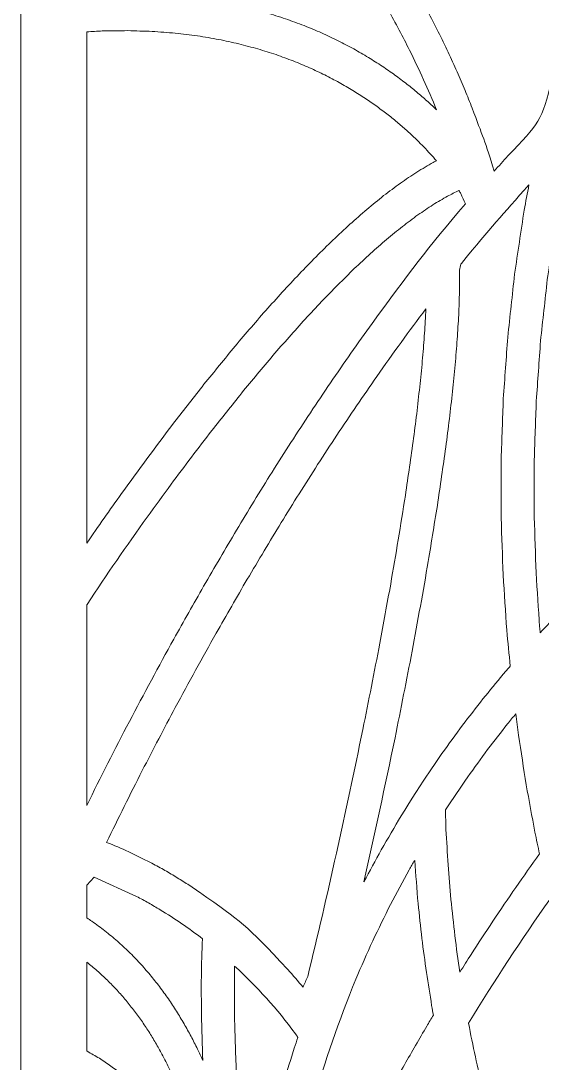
# Model space of a CAD drawing. Header units: centimetres. Extents: x -27.5 to -16.1, y -5.3 to 9.5.
# Drawn here: x -21.562 to -19.859, y 0.676 to 4.079 of the extents above; entities that cross this region are included whole.
import ezdxf

# ---------------------------------------------------------------- set-up
doc = ezdxf.new("R2010")
doc.units = ezdxf.units.CM
doc.header["$MEASUREMENT"] = 0
doc.layers.add('layer 1', color=7, linetype='Continuous')

msp = doc.modelspace()

# ---------------------------------------------------------------- linework, layer by layer
at = {"layer": 'layer 1', "color": 7, "lineweight": 9}
for points, knots in [([(-16.11632, -5.25446), (-17.93148, -5.25446), (-19.74665, -5.25446), (-21.56181, -5.25446), (-21.56181, -5.25446), (-21.56181, -0.3363), (-21.56181, 4.58185), (-21.56181, 9.5), (-21.56181, 9.5), (-19.74665, 9.5), (-17.93148, 9.5), (-16.11632, 9.5), (-16.11632, 9.5), (-16.11632, 4.58185), (-16.11632, -0.3363), (-16.11632, -5.25446)], [0, 0, 0, 0, 0.2, 0.2, 0.2, 0.2, 0.4, 0.4, 0.4, 0.4, 0.6, 0.6, 0.6, 0.6, 1, 1, 1, 1]), ([(-21.34615, 5.21954), (-21.3355, 5.21462), (-21.32485, 5.2097), (-21.3142, 5.20478), (-21.3142, 5.20478), (-21.28077, 5.18717), (-21.24734, 5.16955), (-21.2139, 5.15194), (-21.2139, 5.15194), (-21.18208, 5.13304), (-21.15026, 5.11414), (-21.11843, 5.09525), (-21.11843, 5.09525), (-21.08819, 5.0752), (-21.05795, 5.05515), (-21.02771, 5.0351), (-21.02771, 5.0351), (-20.99901, 5.01402), (-20.97032, 4.99295), (-20.94163, 4.97187), (-20.94163, 4.97187), (-20.91445, 4.9499), (-20.88727, 4.92793), (-20.8601, 4.90596), (-20.8601, 4.90596), (-20.8344, 4.88321), (-20.80871, 4.86047), (-20.78301, 4.83773), (-20.78301, 4.83773), (-20.75877, 4.81434), (-20.73452, 4.79096), (-20.71028, 4.76757), (-20.71028, 4.76757), (-20.68745, 4.74367), (-20.66461, 4.71977), (-20.64178, 4.69587), (-20.64178, 4.69587), (-20.62033, 4.67158), (-20.59888, 4.64729), (-20.57742, 4.623), (-20.57742, 4.623), (-20.55731, 4.59845), (-20.5372, 4.5739), (-20.51709, 4.54935), (-20.51709, 4.54935), (-20.49828, 4.52467), (-20.47948, 4.49998), (-20.46067, 4.4753), (-20.46067, 4.4753), (-20.44314, 4.4506), (-20.4256, 4.4259), (-20.40807, 4.40121), (-20.40807, 4.40121), (-20.34077, 4.29973), (-20.33218, 4.28595), (-20.272, 4.18249), (-20.272, 4.18249), (-20.25917, 4.159), (-20.24635, 4.1355), (-20.23352, 4.11201), (-20.23352, 4.11201), (-20.22178, 4.08912), (-20.21005, 4.06624), (-20.19831, 4.04336), (-20.19831, 4.04336), (-20.18762, 4.02121), (-20.17693, 3.99906), (-20.16624, 3.97691), (-20.16624, 3.97691), (-20.15656, 3.95561), (-20.14688, 3.93432), (-20.1372, 3.91303), (-20.1372, 3.91303), (-20.1285, 3.89271), (-20.1198, 3.87239), (-20.1111, 3.85208), (-20.1111, 3.85208), (-20.10334, 3.83287), (-20.09558, 3.81365), (-20.08782, 3.79444), (-20.08782, 3.79444), (-20.05442, 3.70461), (-20.04486, 3.68385), (-20.01595, 3.58862), (-20.01595, 3.58862), (-20.00093, 3.60522), (-19.98591, 3.62182), (-19.97089, 3.63843), (-19.97089, 3.63843), (-19.87046, 3.74376), (-19.85985, 3.74937), (-19.82686, 3.8905), (-19.82686, 3.8905), (-19.8065, 3.96347), (-19.78615, 4.03645), (-19.76579, 4.10942), (-19.76579, 4.10942), (-19.74171, 4.1832), (-19.71763, 4.25699), (-19.69356, 4.33077), (-19.69356, 4.33077), (-19.66556, 4.40524), (-19.63756, 4.47971), (-19.60956, 4.55417), (-19.60956, 4.55417), (-19.58558, 4.6102), (-19.5616, 4.66622), (-19.53762, 4.72225), (-19.53762, 4.72225), (-19.65127, 4.80311), (-19.7663, 4.88114), (-19.88222, 4.95775), (-19.88222, 4.95775), (-19.95028, 5.00202), (-20.01857, 5.04564), (-20.08723, 5.08872), (-20.08723, 5.08872), (-20.1361, 5.11843), (-20.18497, 5.14813), (-20.23384, 5.17784), (-20.23384, 5.17784), (-20.28433, 5.20703), (-20.33483, 5.23623), (-20.38533, 5.26543), (-20.38533, 5.26543), (-20.41091, 5.27957), (-20.4365, 5.29371), (-20.46208, 5.30786), (-20.46208, 5.30786), (-20.48774, 5.32156), (-20.5134, 5.33525), (-20.53906, 5.34895), (-20.53906, 5.34895), (-20.56468, 5.3621), (-20.5903, 5.37525), (-20.61592, 5.3884), (-20.61592, 5.3884), (-20.74682, 5.45259), (-20.84741, 5.49803), (-20.98658, 5.54972), (-20.98658, 5.54972), (-21.00955, 5.55735), (-21.03252, 5.56497), (-21.05549, 5.5726), (-21.05549, 5.5726), (-21.07759, 5.57894), (-21.09969, 5.58529), (-21.12179, 5.59163), (-21.12179, 5.59163), (-21.14288, 5.59659), (-21.16398, 5.60156), (-21.18507, 5.60653), (-21.18507, 5.60653), (-21.20013, 5.60916), (-21.21518, 5.6118), (-21.23023, 5.61444), (-21.23023, 5.61444), (-21.23837, 5.61313), (-21.24651, 5.61181), (-21.25465, 5.6105), (-21.25465, 5.6105), (-21.28515, 5.51244), (-21.31565, 5.41438), (-21.34615, 5.31632), (-21.34615, 5.31632), (-21.34615, 5.28406), (-21.34615, 5.2518), (-21.34615, 5.21954)], [0, 0, 0, 0, 0.0232558, 0.0232558, 0.0232558, 0.0232558, 0.0465116, 0.0465116, 0.0465116, 0.0465116, 0.0697674, 0.0697674, 0.0697674, 0.0697674, 0.0930233, 0.0930233, 0.0930233, 0.0930233, 0.1162791, 0.1162791, 0.1162791, 0.1162791, 0.1395349, 0.1395349, 0.1395349, 0.1395349, 0.1627907, 0.1627907, 0.1627907, 0.1627907, 0.1860465, 0.1860465, 0.1860465, 0.1860465, 0.2093023, 0.2093023, 0.2093023, 0.2093023, 0.2325581, 0.2325581, 0.2325581, 0.2325581, 0.255814, 0.255814, 0.255814, 0.255814, 0.2790698, 0.2790698, 0.2790698, 0.2790698, 0.3023256, 0.3023256, 0.3023256, 0.3023256, 0.3255814, 0.3255814, 0.3255814, 0.3255814, 0.3488372, 0.3488372, 0.3488372, 0.3488372, 0.372093, 0.372093, 0.372093, 0.372093, 0.3953488, 0.3953488, 0.3953488, 0.3953488, 0.4186047, 0.4186047, 0.4186047, 0.4186047, 0.4418605, 0.4418605, 0.4418605, 0.4418605, 0.4651163, 0.4651163, 0.4651163, 0.4651163, 0.4883721, 0.4883721, 0.4883721, 0.4883721, 0.5116279, 0.5116279, 0.5116279, 0.5116279, 0.5348837, 0.5348837, 0.5348837, 0.5348837, 0.5581395, 0.5581395, 0.5581395, 0.5581395, 0.5813953, 0.5813953, 0.5813953, 0.5813953, 0.6046512, 0.6046512, 0.6046512, 0.6046512, 0.627907, 0.627907, 0.627907, 0.627907, 0.6511628, 0.6511628, 0.6511628, 0.6511628, 0.6744186, 0.6744186, 0.6744186, 0.6744186, 0.6976744, 0.6976744, 0.6976744, 0.6976744, 0.7209302, 0.7209302, 0.7209302, 0.7209302, 0.744186, 0.744186, 0.744186, 0.744186, 0.7674419, 0.7674419, 0.7674419, 0.7674419, 0.7906977, 0.7906977, 0.7906977, 0.7906977, 0.8139535, 0.8139535, 0.8139535, 0.8139535, 0.8372093, 0.8372093, 0.8372093, 0.8372093, 0.8604651, 0.8604651, 0.8604651, 0.8604651, 0.8837209, 0.8837209, 0.8837209, 0.8837209, 0.9069767, 0.9069767, 0.9069767, 0.9069767, 0.9302326, 0.9302326, 0.9302326, 0.9302326, 0.9534884, 0.9534884, 0.9534884, 0.9534884, 1, 1, 1, 1]), ([(-18.74103, 4.67633), (-18.77357, 4.67761), (-18.80612, 4.67899), (-18.83867, 4.68051), (-18.83867, 4.68051), (-18.98704, 4.68768), (-19.13551, 4.6959), (-19.28346, 4.71066), (-19.28346, 4.71066), (-19.34001, 4.71631), (-19.43505, 4.68245), (-19.45746, 4.62379), (-19.45746, 4.62379), (-19.47401, 4.58047), (-19.49323, 4.54319), (-19.51139, 4.50353), (-19.51139, 4.50353), (-19.5387, 4.43089), (-19.56601, 4.35825), (-19.59333, 4.28561), (-19.59333, 4.28561), (-19.6168, 4.21367), (-19.64028, 4.14173), (-19.66375, 4.06979), (-19.66375, 4.06979), (-19.68359, 3.99867), (-19.70343, 3.92755), (-19.72328, 3.85642), (-19.72328, 3.85642), (-19.73968, 3.78622), (-19.75609, 3.71602), (-19.7725, 3.64582), (-19.7725, 3.64582), (-19.78568, 3.57665), (-19.79886, 3.50749), (-19.81203, 3.43832), (-19.81203, 3.43832), (-19.82218, 3.3703), (-19.83232, 3.30228), (-19.84247, 3.23425), (-19.84247, 3.23425), (-19.84978, 3.16749), (-19.85709, 3.10072), (-19.8644, 3.03396), (-19.8644, 3.03396), (-19.86908, 2.96856), (-19.87376, 2.90317), (-19.87844, 2.83777), (-19.87844, 2.83777), (-19.88068, 2.77385), (-19.88292, 2.70994), (-19.88516, 2.64602), (-19.88516, 2.64602), (-19.88517, 2.5837), (-19.88517, 2.52138), (-19.88517, 2.45907), (-19.88517, 2.45907), (-19.88314, 2.39846), (-19.8811, 2.33785), (-19.87907, 2.27724), (-19.87907, 2.27724), (-19.87519, 2.21846), (-19.87132, 2.15967), (-19.86744, 2.10089), (-19.86744, 2.10089), (-19.8668, 2.09433), (-19.86616, 2.08777), (-19.86553, 2.08121), (-19.86553, 2.08121), (-19.82574, 2.12445), (-19.78373, 2.16525), (-19.7421, 2.20618), (-19.7421, 2.20618), (-19.72428, 2.22289), (-19.70647, 2.2396), (-19.68866, 2.25631), (-19.68866, 2.25631), (-19.67223, 2.27105), (-19.65581, 2.28578), (-19.63938, 2.30052), (-19.63938, 2.30052), (-19.61142, 2.32409), (-19.58346, 2.34765), (-19.55549, 2.37122), (-19.55549, 2.37122), (-19.5273, 2.39356), (-19.4991, 2.41557), (-19.4701, 2.43648), (-19.4701, 2.43648), (-19.47342, 2.45898), (-19.47675, 2.48149), (-19.48007, 2.50399), (-19.48007, 2.50399), (-19.48451, 2.54397), (-19.48896, 2.58394), (-19.4934, 2.62391), (-19.4934, 2.62391), (-19.4966, 2.66541), (-19.49981, 2.70692), (-19.50302, 2.74843), (-19.50302, 2.74843), (-19.50499, 2.79147), (-19.50696, 2.83452), (-19.50893, 2.87756), (-19.50893, 2.87756), (-19.50966, 2.92215), (-19.5104, 2.96674), (-19.51113, 3.01132), (-19.51113, 3.01132), (-19.51063, 3.05745), (-19.51012, 3.10358), (-19.50962, 3.1497), (-19.50962, 3.1497), (-19.50787, 3.19738), (-19.50613, 3.24505), (-19.50438, 3.29272), (-19.50438, 3.29272), (-19.50139, 3.34195), (-19.4984, 3.39117), (-19.49542, 3.44039), (-19.49542, 3.44039), (-19.49118, 3.49116), (-19.48695, 3.54193), (-19.48271, 3.5927), (-19.48271, 3.5927), (-19.47723, 3.64503), (-19.47174, 3.69735), (-19.46626, 3.74968), (-19.46626, 3.74968), (-19.45952, 3.80356), (-19.45278, 3.85743), (-19.44604, 3.91131), (-19.44604, 3.91131), (-19.38889, 4.30751), (-19.43154, 4.29982), (-19.24672, 3.95791), (-19.24672, 3.95791), (-19.09086, 4.1793), (-18.93501, 4.40068), (-18.77915, 4.62205), (-18.77915, 4.62205), (-18.76576, 4.64107), (-18.75311, 4.65909), (-18.74103, 4.67633)], [0, 0, 0, 0, 0.027027, 0.027027, 0.027027, 0.027027, 0.0540541, 0.0540541, 0.0540541, 0.0540541, 0.0810811, 0.0810811, 0.0810811, 0.0810811, 0.1081081, 0.1081081, 0.1081081, 0.1081081, 0.1351351, 0.1351351, 0.1351351, 0.1351351, 0.1621622, 0.1621622, 0.1621622, 0.1621622, 0.1891892, 0.1891892, 0.1891892, 0.1891892, 0.2162162, 0.2162162, 0.2162162, 0.2162162, 0.2432432, 0.2432432, 0.2432432, 0.2432432, 0.2702703, 0.2702703, 0.2702703, 0.2702703, 0.2972973, 0.2972973, 0.2972973, 0.2972973, 0.3243243, 0.3243243, 0.3243243, 0.3243243, 0.3513514, 0.3513514, 0.3513514, 0.3513514, 0.3783784, 0.3783784, 0.3783784, 0.3783784, 0.4054054, 0.4054054, 0.4054054, 0.4054054, 0.4324324, 0.4324324, 0.4324324, 0.4324324, 0.4594595, 0.4594595, 0.4594595, 0.4594595, 0.4864865, 0.4864865, 0.4864865, 0.4864865, 0.5135135, 0.5135135, 0.5135135, 0.5135135, 0.5405405, 0.5405405, 0.5405405, 0.5405405, 0.5675676, 0.5675676, 0.5675676, 0.5675676, 0.5945946, 0.5945946, 0.5945946, 0.5945946, 0.6216216, 0.6216216, 0.6216216, 0.6216216, 0.6486486, 0.6486486, 0.6486486, 0.6486486, 0.6756757, 0.6756757, 0.6756757, 0.6756757, 0.7027027, 0.7027027, 0.7027027, 0.7027027, 0.7297297, 0.7297297, 0.7297297, 0.7297297, 0.7567568, 0.7567568, 0.7567568, 0.7567568, 0.7837838, 0.7837838, 0.7837838, 0.7837838, 0.8108108, 0.8108108, 0.8108108, 0.8108108, 0.8378378, 0.8378378, 0.8378378, 0.8378378, 0.8648649, 0.8648649, 0.8648649, 0.8648649, 0.8918919, 0.8918919, 0.8918919, 0.8918919, 0.9189189, 0.9189189, 0.9189189, 0.9189189, 0.9459459, 0.9459459, 0.9459459, 0.9459459, 1, 1, 1, 1]), ([(-21.34615, 4.16536), (-21.33048, 4.16626), (-21.31481, 4.16717), (-21.29914, 4.16807), (-21.29914, 4.16807), (-21.27006, 4.16847), (-21.24099, 4.16888), (-21.21191, 4.16928), (-21.21191, 4.16928), (-21.18399, 4.16843), (-21.15608, 4.16757), (-21.12817, 4.16672), (-21.12817, 4.16672), (-21.10141, 4.16468), (-21.07466, 4.16265), (-21.0479, 4.16062), (-21.0479, 4.16062), (-21.02228, 4.15749), (-20.99666, 4.15436), (-20.97104, 4.15123), (-20.97104, 4.15123), (-20.94655, 4.14709), (-20.92206, 4.14294), (-20.89757, 4.1388), (-20.89757, 4.1388), (-20.8742, 4.13373), (-20.85082, 4.12865), (-20.82744, 4.12357), (-20.82744, 4.12357), (-20.80516, 4.11765), (-20.78289, 4.11172), (-20.76061, 4.1058), (-20.76061, 4.1058), (-20.73942, 4.0991), (-20.71823, 4.09241), (-20.69705, 4.08572), (-20.69705, 4.08572), (-20.67693, 4.07834), (-20.65682, 4.07097), (-20.6367, 4.06359), (-20.6367, 4.06359), (-20.61765, 4.05562), (-20.59859, 4.04765), (-20.57954, 4.03967), (-20.57954, 4.03967), (-20.56153, 4.03119), (-20.54352, 4.0227), (-20.52551, 4.01422), (-20.52551, 4.01422), (-20.50853, 4.0053), (-20.49156, 3.99639), (-20.47458, 3.98747), (-20.47458, 3.98747), (-20.45862, 3.97821), (-20.44266, 3.96895), (-20.42671, 3.95969), (-20.42671, 3.95969), (-20.41175, 3.95018), (-20.39679, 3.94066), (-20.38184, 3.93114), (-20.38184, 3.93114), (-20.36786, 3.92146), (-20.35389, 3.91177), (-20.33992, 3.90208), (-20.33992, 3.90208), (-20.32692, 3.8923), (-20.31392, 3.88252), (-20.30092, 3.87275), (-20.30092, 3.87275), (-20.28888, 3.86297), (-20.27683, 3.85319), (-20.26479, 3.84341), (-20.26479, 3.84341), (-20.25368, 3.83372), (-20.24257, 3.82402), (-20.23146, 3.81432), (-20.23146, 3.81432), (-20.22234, 3.8058), (-20.21323, 3.79727), (-20.20411, 3.78874), (-20.20411, 3.78874), (-20.23092, 3.85511), (-20.26135, 3.91932), (-20.29224, 3.98333), (-20.29224, 3.98333), (-20.30349, 4.00527), (-20.31475, 4.02721), (-20.32601, 4.04915), (-20.32601, 4.04915), (-20.3383, 4.07167), (-20.35059, 4.09419), (-20.36289, 4.11672), (-20.36289, 4.11672), (-20.37625, 4.13969), (-20.38962, 4.16267), (-20.40298, 4.18565), (-20.40298, 4.18565), (-20.41558, 4.20596), (-20.42819, 4.22627), (-20.44079, 4.24658), (-20.44079, 4.24658), (-20.5013, 4.28721), (-20.56586, 4.32012), (-20.63078, 4.35049), (-20.63078, 4.35049), (-20.65068, 4.35911), (-20.67058, 4.36773), (-20.69048, 4.37635), (-20.69048, 4.37635), (-20.72427, 4.38982), (-20.75806, 4.40239), (-20.79229, 4.41436), (-20.79229, 4.41436), (-20.81747, 4.4222), (-20.84265, 4.43003), (-20.86783, 4.43787), (-20.86783, 4.43787), (-20.89492, 4.44488), (-20.92201, 4.45188), (-20.94911, 4.45889), (-20.94911, 4.45889), (-20.97799, 4.46477), (-21.00688, 4.47064), (-21.03576, 4.47652), (-21.03576, 4.47652), (-21.05084, 4.47895), (-21.06592, 4.48137), (-21.081, 4.4838), (-21.081, 4.4838), (-21.09649, 4.48583), (-21.11197, 4.48786), (-21.12746, 4.4899), (-21.12746, 4.4899), (-21.14334, 4.4915), (-21.15922, 4.49311), (-21.1751, 4.49471), (-21.1751, 4.49471), (-21.19135, 4.49585), (-21.20761, 4.497), (-21.22387, 4.49814), (-21.22387, 4.49814), (-21.24049, 4.49878), (-21.25711, 4.49942), (-21.27373, 4.50005), (-21.27373, 4.50005), (-21.2907, 4.50016), (-21.30768, 4.50026), (-21.32465, 4.50036), (-21.32465, 4.50036), (-21.33182, 4.50017), (-21.33898, 4.49997), (-21.34615, 4.49977), (-21.34615, 4.49977), (-21.34615, 4.3883), (-21.34615, 4.27683), (-21.34615, 4.16536)], [0, 0, 0, 0, 0.025, 0.025, 0.025, 0.025, 0.05, 0.05, 0.05, 0.05, 0.075, 0.075, 0.075, 0.075, 0.1, 0.1, 0.1, 0.1, 0.125, 0.125, 0.125, 0.125, 0.15, 0.15, 0.15, 0.15, 0.175, 0.175, 0.175, 0.175, 0.2, 0.2, 0.2, 0.2, 0.225, 0.225, 0.225, 0.225, 0.25, 0.25, 0.25, 0.25, 0.275, 0.275, 0.275, 0.275, 0.3, 0.3, 0.3, 0.3, 0.325, 0.325, 0.325, 0.325, 0.35, 0.35, 0.35, 0.35, 0.375, 0.375, 0.375, 0.375, 0.4, 0.4, 0.4, 0.4, 0.425, 0.425, 0.425, 0.425, 0.45, 0.45, 0.45, 0.45, 0.475, 0.475, 0.475, 0.475, 0.5, 0.5, 0.5, 0.5, 0.525, 0.525, 0.525, 0.525, 0.55, 0.55, 0.55, 0.55, 0.575, 0.575, 0.575, 0.575, 0.6, 0.6, 0.6, 0.6, 0.625, 0.625, 0.625, 0.625, 0.65, 0.65, 0.65, 0.65, 0.675, 0.675, 0.675, 0.675, 0.7, 0.7, 0.7, 0.7, 0.725, 0.725, 0.725, 0.725, 0.75, 0.75, 0.75, 0.75, 0.775, 0.775, 0.775, 0.775, 0.8, 0.8, 0.8, 0.8, 0.825, 0.825, 0.825, 0.825, 0.85, 0.85, 0.85, 0.85, 0.875, 0.875, 0.875, 0.875, 0.9, 0.9, 0.9, 0.9, 0.925, 0.925, 0.925, 0.925, 0.95, 0.95, 0.95, 0.95, 1, 1, 1, 1]), ([(-21.34615, 2.37434), (-21.30887, 2.42857), (-21.27106, 2.48232), (-21.23294, 2.53584), (-21.23294, 2.53584), (-21.17796, 2.61195), (-21.12228, 2.68717), (-21.06574, 2.7618), (-21.06574, 2.7618), (-21.03382, 2.80273), (-21.00191, 2.84366), (-20.97, 2.8846), (-20.97, 2.8846), (-20.93608, 2.92623), (-20.90217, 2.96786), (-20.86826, 3.00949), (-20.86826, 3.00949), (-20.85071, 3.03021), (-20.83317, 3.05094), (-20.81563, 3.07167), (-20.81563, 3.07167), (-20.79778, 3.09216), (-20.77993, 3.11264), (-20.76208, 3.13313), (-20.76208, 3.13313), (-20.74398, 3.15323), (-20.72589, 3.17334), (-20.7078, 3.19345), (-20.7078, 3.19345), (-20.68952, 3.21303), (-20.67124, 3.23262), (-20.65297, 3.25221), (-20.65297, 3.25221), (-20.63457, 3.27114), (-20.61618, 3.29007), (-20.59778, 3.30901), (-20.59778, 3.30901), (-20.57933, 3.32715), (-20.56087, 3.34529), (-20.54241, 3.36343), (-20.54241, 3.36343), (-20.52395, 3.38064), (-20.50548, 3.39785), (-20.48702, 3.41506), (-20.48702, 3.41506), (-20.46861, 3.4312), (-20.45019, 3.44735), (-20.43178, 3.4635), (-20.43178, 3.4635), (-20.41346, 3.47844), (-20.39514, 3.49338), (-20.37683, 3.50833), (-20.37683, 3.50833), (-20.35865, 3.52193), (-20.34047, 3.53554), (-20.32229, 3.54915), (-20.32229, 3.54915), (-20.30429, 3.56127), (-20.28629, 3.5734), (-20.26829, 3.58552), (-20.26829, 3.58552), (-20.25048, 3.59603), (-20.23268, 3.60653), (-20.21488, 3.61703), (-20.21488, 3.61703), (-20.21134, 3.61878), (-20.2078, 3.62054), (-20.20427, 3.62229), (-20.20427, 3.62229), (-20.21805, 3.63737), (-20.23183, 3.65245), (-20.24562, 3.66753), (-20.24562, 3.66753), (-20.25404, 3.67594), (-20.26246, 3.68435), (-20.27089, 3.69277), (-20.27089, 3.69277), (-20.28016, 3.70144), (-20.28943, 3.71011), (-20.2987, 3.71878), (-20.2987, 3.71878), (-20.30884, 3.72762), (-20.31897, 3.73647), (-20.32911, 3.74532), (-20.32911, 3.74532), (-20.34012, 3.75426), (-20.35114, 3.7632), (-20.36216, 3.77215), (-20.36216, 3.77215), (-20.37407, 3.78111), (-20.38599, 3.79007), (-20.3979, 3.79903), (-20.3979, 3.79903), (-20.41073, 3.80793), (-20.42357, 3.81683), (-20.4364, 3.82573), (-20.4364, 3.82573), (-20.45016, 3.83448), (-20.46393, 3.84324), (-20.47769, 3.852), (-20.47769, 3.852), (-20.49241, 3.86054), (-20.50713, 3.86908), (-20.52184, 3.87761), (-20.52184, 3.87761), (-20.53753, 3.88585), (-20.55322, 3.89409), (-20.5689, 3.90233), (-20.5689, 3.90233), (-20.58558, 3.91019), (-20.60226, 3.91805), (-20.61893, 3.9259), (-20.61893, 3.9259), (-20.63662, 3.9333), (-20.6543, 3.9407), (-20.67199, 3.9481), (-20.67199, 3.9481), (-20.6907, 3.95497), (-20.70942, 3.96183), (-20.72813, 3.96869), (-20.72813, 3.96869), (-20.74789, 3.97493), (-20.76766, 3.98117), (-20.78742, 3.98742), (-20.78742, 3.98742), (-20.80825, 3.99296), (-20.82909, 3.9985), (-20.84992, 4.00404), (-20.84992, 4.00404), (-20.87184, 4.0088), (-20.89377, 4.01356), (-20.91569, 4.01832), (-20.91569, 4.01832), (-20.93872, 4.02222), (-20.96176, 4.02612), (-20.98479, 4.03001), (-20.98479, 4.03001), (-21.00896, 4.03297), (-21.03312, 4.03592), (-21.05729, 4.03887), (-21.05729, 4.03887), (-21.0826, 4.04079), (-21.10792, 4.04271), (-21.13324, 4.04464), (-21.13324, 4.04464), (-21.15972, 4.04545), (-21.18621, 4.04626), (-21.2127, 4.04707), (-21.2127, 4.04707), (-21.24038, 4.04669), (-21.26806, 4.0463), (-21.29575, 4.04592), (-21.29575, 4.04592), (-21.31255, 4.04495), (-21.32935, 4.04398), (-21.34615, 4.04301), (-21.34615, 4.04301), (-21.34615, 3.48679), (-21.34615, 2.93057), (-21.34615, 2.37434)], [0, 0, 0, 0, 0.0243902, 0.0243902, 0.0243902, 0.0243902, 0.0487805, 0.0487805, 0.0487805, 0.0487805, 0.0731707, 0.0731707, 0.0731707, 0.0731707, 0.097561, 0.097561, 0.097561, 0.097561, 0.1219512, 0.1219512, 0.1219512, 0.1219512, 0.1463415, 0.1463415, 0.1463415, 0.1463415, 0.1707317, 0.1707317, 0.1707317, 0.1707317, 0.195122, 0.195122, 0.195122, 0.195122, 0.2195122, 0.2195122, 0.2195122, 0.2195122, 0.2439024, 0.2439024, 0.2439024, 0.2439024, 0.2682927, 0.2682927, 0.2682927, 0.2682927, 0.2926829, 0.2926829, 0.2926829, 0.2926829, 0.3170732, 0.3170732, 0.3170732, 0.3170732, 0.3414634, 0.3414634, 0.3414634, 0.3414634, 0.3658537, 0.3658537, 0.3658537, 0.3658537, 0.3902439, 0.3902439, 0.3902439, 0.3902439, 0.4146341, 0.4146341, 0.4146341, 0.4146341, 0.4390244, 0.4390244, 0.4390244, 0.4390244, 0.4634146, 0.4634146, 0.4634146, 0.4634146, 0.4878049, 0.4878049, 0.4878049, 0.4878049, 0.5121951, 0.5121951, 0.5121951, 0.5121951, 0.5365854, 0.5365854, 0.5365854, 0.5365854, 0.5609756, 0.5609756, 0.5609756, 0.5609756, 0.5853659, 0.5853659, 0.5853659, 0.5853659, 0.6097561, 0.6097561, 0.6097561, 0.6097561, 0.6341463, 0.6341463, 0.6341463, 0.6341463, 0.6585366, 0.6585366, 0.6585366, 0.6585366, 0.6829268, 0.6829268, 0.6829268, 0.6829268, 0.7073171, 0.7073171, 0.7073171, 0.7073171, 0.7317073, 0.7317073, 0.7317073, 0.7317073, 0.7560976, 0.7560976, 0.7560976, 0.7560976, 0.7804878, 0.7804878, 0.7804878, 0.7804878, 0.804878, 0.804878, 0.804878, 0.804878, 0.8292683, 0.8292683, 0.8292683, 0.8292683, 0.8536585, 0.8536585, 0.8536585, 0.8536585, 0.8780488, 0.8780488, 0.8780488, 0.8780488, 0.902439, 0.902439, 0.902439, 0.902439, 0.9268293, 0.9268293, 0.9268293, 0.9268293, 0.9512195, 0.9512195, 0.9512195, 0.9512195, 1, 1, 1, 1]), ([(-20.44114, 1.26792), (-20.42231, 1.30294), (-20.40348, 1.33796), (-20.38465, 1.37297), (-20.38465, 1.37297), (-20.36304, 1.40993), (-20.34142, 1.44688), (-20.31981, 1.48383), (-20.31981, 1.48383), (-20.25286, 1.5897), (-20.26007, 1.57901), (-20.18664, 1.68701), (-20.18664, 1.68701), (-20.16423, 1.7178), (-20.14183, 1.74859), (-20.11943, 1.77938), (-20.11943, 1.77938), (-20.09713, 1.80814), (-20.07483, 1.83689), (-20.05253, 1.86564), (-20.05253, 1.86564), (-20.03052, 1.89237), (-20.00852, 1.91909), (-19.98651, 1.94582), (-19.98651, 1.94582), (-19.97882, 1.95464), (-19.97113, 1.96346), (-19.96344, 1.97229), (-19.96344, 1.97229), (-19.96723, 2.01141), (-19.97103, 2.05053), (-19.97483, 2.08965), (-19.97483, 2.08965), (-19.9788, 2.14989), (-19.98277, 2.21013), (-19.98675, 2.27036), (-19.98675, 2.27036), (-19.98883, 2.33249), (-19.99092, 2.39462), (-19.99301, 2.45675), (-19.99301, 2.45675), (-19.993, 2.52065), (-19.993, 2.58455), (-19.99299, 2.64846), (-19.99299, 2.64846), (-19.99069, 2.71401), (-19.98839, 2.77957), (-19.98609, 2.84513), (-19.98609, 2.84513), (-19.9813, 2.91223), (-19.9765, 2.97933), (-19.9717, 3.04642), (-19.9717, 3.04642), (-19.96419, 3.11494), (-19.95669, 3.18345), (-19.94919, 3.25197), (-19.94919, 3.25197), (-19.93878, 3.32178), (-19.92836, 3.39159), (-19.91795, 3.4614), (-19.91795, 3.4614), (-19.91274, 3.48878), (-19.90752, 3.51616), (-19.9023, 3.54354), (-19.9023, 3.54354), (-19.98905, 3.44711), (-20.02803, 3.40139), (-20.11952, 3.29151), (-20.11952, 3.29151), (-20.12121, 3.28939), (-20.12289, 3.28726), (-20.12457, 3.28514), (-20.12457, 3.28514), (-20.12603, 3.27853), (-20.12749, 3.27192), (-20.12895, 3.26531), (-20.12895, 3.26531), (-20.12894, 3.24484), (-20.12893, 3.22438), (-20.12892, 3.20391), (-20.12892, 3.20391), (-20.1297, 3.17895), (-20.13048, 3.15399), (-20.13126, 3.12902), (-20.13126, 3.12902), (-20.13276, 3.10265), (-20.13426, 3.07627), (-20.13577, 3.04989), (-20.13577, 3.04989), (-20.13794, 3.02223), (-20.14011, 2.99456), (-20.14228, 2.9669), (-20.14228, 2.9669), (-20.14507, 2.93809), (-20.14786, 2.90928), (-20.15065, 2.88047), (-20.15065, 2.88047), (-20.154, 2.85066), (-20.15736, 2.82084), (-20.16071, 2.79103), (-20.16071, 2.79103), (-20.16458, 2.76036), (-20.16844, 2.72969), (-20.17231, 2.69902), (-20.17231, 2.69902), (-20.18138, 2.63571), (-20.19045, 2.5724), (-20.19953, 2.50909), (-20.19953, 2.50909), (-20.21005, 2.44418), (-20.22056, 2.37926), (-20.23108, 2.31435), (-20.23108, 2.31435), (-20.24809, 2.2165), (-20.26571, 2.11888), (-20.28394, 2.0213), (-20.28394, 2.0213), (-20.30211, 1.92686), (-20.32073, 1.83258), (-20.3398, 1.73836), (-20.3398, 1.73836), (-20.37232, 1.58117), (-20.40598, 1.42439), (-20.44114, 1.26792)], [0, 0, 0, 0, 0.03125, 0.03125, 0.03125, 0.03125, 0.0625, 0.0625, 0.0625, 0.0625, 0.09375, 0.09375, 0.09375, 0.09375, 0.125, 0.125, 0.125, 0.125, 0.15625, 0.15625, 0.15625, 0.15625, 0.1875, 0.1875, 0.1875, 0.1875, 0.21875, 0.21875, 0.21875, 0.21875, 0.25, 0.25, 0.25, 0.25, 0.28125, 0.28125, 0.28125, 0.28125, 0.3125, 0.3125, 0.3125, 0.3125, 0.34375, 0.34375, 0.34375, 0.34375, 0.375, 0.375, 0.375, 0.375, 0.40625, 0.40625, 0.40625, 0.40625, 0.4375, 0.4375, 0.4375, 0.4375, 0.46875, 0.46875, 0.46875, 0.46875, 0.5, 0.5, 0.5, 0.5, 0.53125, 0.53125, 0.53125, 0.53125, 0.5625, 0.5625, 0.5625, 0.5625, 0.59375, 0.59375, 0.59375, 0.59375, 0.625, 0.625, 0.625, 0.625, 0.65625, 0.65625, 0.65625, 0.65625, 0.6875, 0.6875, 0.6875, 0.6875, 0.71875, 0.71875, 0.71875, 0.71875, 0.75, 0.75, 0.75, 0.75, 0.78125, 0.78125, 0.78125, 0.78125, 0.8125, 0.8125, 0.8125, 0.8125, 0.84375, 0.84375, 0.84375, 0.84375, 0.875, 0.875, 0.875, 0.875, 0.90625, 0.90625, 0.90625, 0.90625, 0.9375, 0.9375, 0.9375, 0.9375, 1, 1, 1, 1]), ([(-21.34615, 1.51782), (-21.25615, 1.70183), (-21.1605, 1.88215), (-21.06236, 2.06074), (-21.06236, 2.06074), (-21.02982, 2.11835), (-20.99728, 2.17595), (-20.96475, 2.23355), (-20.96475, 2.23355), (-20.92895, 2.29449), (-20.89314, 2.35543), (-20.85734, 2.41637), (-20.85734, 2.41637), (-20.83829, 2.44778), (-20.81924, 2.47918), (-20.80019, 2.51059), (-20.80019, 2.51059), (-20.78042, 2.54245), (-20.76065, 2.5743), (-20.74087, 2.60616), (-20.74087, 2.60616), (-20.72041, 2.63834), (-20.69994, 2.67053), (-20.67948, 2.70271), (-20.67948, 2.70271), (-20.65835, 2.73509), (-20.63722, 2.76748), (-20.61609, 2.79986), (-20.61609, 2.79986), (-20.59433, 2.83232), (-20.57256, 2.86477), (-20.5508, 2.89723), (-20.5508, 2.89723), (-20.52844, 2.92963), (-20.50607, 2.96203), (-20.48371, 2.99443), (-20.48371, 2.99443), (-20.46077, 3.02665), (-20.43784, 3.05888), (-20.4149, 3.0911), (-20.4149, 3.0911), (-20.2969, 3.25149), (-20.23212, 3.33962), (-20.10967, 3.48166), (-20.10967, 3.48166), (-20.11471, 3.49274), (-20.11975, 3.50382), (-20.12479, 3.5149), (-20.12479, 3.5149), (-20.1269, 3.51833), (-20.12902, 3.52175), (-20.13114, 3.52517), (-20.13114, 3.52517), (-20.14353, 3.51903), (-20.15592, 3.51289), (-20.16832, 3.50674), (-20.16832, 3.50674), (-20.18414, 3.4974), (-20.19997, 3.48807), (-20.2158, 3.47873), (-20.2158, 3.47873), (-20.2322, 3.46768), (-20.2486, 3.45664), (-20.265, 3.44559), (-20.265, 3.44559), (-20.28186, 3.43297), (-20.29872, 3.42035), (-20.31558, 3.40773), (-20.31558, 3.40773), (-20.33281, 3.39367), (-20.35004, 3.37962), (-20.36726, 3.36557), (-20.36726, 3.36557), (-20.38476, 3.35022), (-20.40226, 3.33488), (-20.41976, 3.31954), (-20.41976, 3.31954), (-20.43745, 3.30305), (-20.45513, 3.28656), (-20.47282, 3.27008), (-20.47282, 3.27008), (-20.49061, 3.25259), (-20.50841, 3.2351), (-20.5262, 3.21761), (-20.5262, 3.21761), (-20.54402, 3.19927), (-20.56184, 3.18093), (-20.57966, 3.16259), (-20.57966, 3.16259), (-20.59744, 3.14354), (-20.61521, 3.12448), (-20.63299, 3.10543), (-20.63299, 3.10543), (-20.65065, 3.08581), (-20.6683, 3.0662), (-20.68596, 3.04658), (-20.68596, 3.04658), (-20.70342, 3.02654), (-20.72088, 3.00649), (-20.73835, 2.98645), (-20.73835, 2.98645), (-20.77241, 2.94567), (-20.80648, 2.90489), (-20.84054, 2.86411), (-20.84054, 2.86411), (-20.87299, 2.82335), (-20.90545, 2.78259), (-20.9379, 2.74183), (-20.9379, 2.74183), (-20.98282, 2.68363), (-21.02723, 2.62508), (-21.07123, 2.56599), (-21.07123, 2.56599), (-21.09724, 2.53025), (-21.12325, 2.49451), (-21.14926, 2.45877), (-21.14926, 2.45877), (-21.21599, 2.36509), (-21.282, 2.27075), (-21.34534, 2.17409), (-21.34534, 2.17409), (-21.34561, 2.17347), (-21.34588, 2.17285), (-21.34615, 2.17224), (-21.34615, 2.17224), (-21.34615, 1.9541), (-21.34615, 1.73596), (-21.34615, 1.51782)], [0, 0, 0, 0, 0.030303, 0.030303, 0.030303, 0.030303, 0.0606061, 0.0606061, 0.0606061, 0.0606061, 0.0909091, 0.0909091, 0.0909091, 0.0909091, 0.1212121, 0.1212121, 0.1212121, 0.1212121, 0.1515152, 0.1515152, 0.1515152, 0.1515152, 0.1818182, 0.1818182, 0.1818182, 0.1818182, 0.2121212, 0.2121212, 0.2121212, 0.2121212, 0.2424242, 0.2424242, 0.2424242, 0.2424242, 0.2727273, 0.2727273, 0.2727273, 0.2727273, 0.3030303, 0.3030303, 0.3030303, 0.3030303, 0.3333333, 0.3333333, 0.3333333, 0.3333333, 0.3636364, 0.3636364, 0.3636364, 0.3636364, 0.3939394, 0.3939394, 0.3939394, 0.3939394, 0.4242424, 0.4242424, 0.4242424, 0.4242424, 0.4545455, 0.4545455, 0.4545455, 0.4545455, 0.4848485, 0.4848485, 0.4848485, 0.4848485, 0.5151515, 0.5151515, 0.5151515, 0.5151515, 0.5454545, 0.5454545, 0.5454545, 0.5454545, 0.5757576, 0.5757576, 0.5757576, 0.5757576, 0.6060606, 0.6060606, 0.6060606, 0.6060606, 0.6363636, 0.6363636, 0.6363636, 0.6363636, 0.6666667, 0.6666667, 0.6666667, 0.6666667, 0.6969697, 0.6969697, 0.6969697, 0.6969697, 0.7272727, 0.7272727, 0.7272727, 0.7272727, 0.7575758, 0.7575758, 0.7575758, 0.7575758, 0.7878788, 0.7878788, 0.7878788, 0.7878788, 0.8181818, 0.8181818, 0.8181818, 0.8181818, 0.8484848, 0.8484848, 0.8484848, 0.8484848, 0.8787879, 0.8787879, 0.8787879, 0.8787879, 0.9090909, 0.9090909, 0.9090909, 0.9090909, 0.9393939, 0.9393939, 0.9393939, 0.9393939, 1, 1, 1, 1]), ([(-20.23886, 3.13845), (-20.29376, 3.06642), (-20.34654, 2.99251), (-20.39927, 2.91843), (-20.39927, 2.91843), (-20.42131, 2.8865), (-20.44336, 2.85456), (-20.4654, 2.82263), (-20.4654, 2.82263), (-20.48687, 2.79061), (-20.50833, 2.75859), (-20.5298, 2.72658), (-20.5298, 2.72658), (-20.55066, 2.69461), (-20.57152, 2.66264), (-20.59238, 2.63067), (-20.59238, 2.63067), (-20.61259, 2.59888), (-20.63281, 2.56709), (-20.65303, 2.53529), (-20.65303, 2.53529), (-20.67257, 2.50381), (-20.69211, 2.47232), (-20.71166, 2.44083), (-20.71166, 2.44083), (-20.74859, 2.37929), (-20.78552, 2.31774), (-20.82246, 2.2562), (-20.82246, 2.2562), (-20.8563, 2.19741), (-20.89015, 2.13863), (-20.924, 2.07984), (-20.924, 2.07984), (-20.96898, 1.99945), (-21.01339, 1.91877), (-21.05725, 1.83758), (-21.05725, 1.83758), (-21.09367, 1.76905), (-21.12971, 1.70033), (-21.16532, 1.63125), (-21.16532, 1.63125), (-21.20479, 1.55358), (-21.24373, 1.47567), (-21.28167, 1.39702), (-21.28167, 1.39702), (-21.23295, 1.37856), (-21.18567, 1.35528), (-21.13877, 1.33167), (-21.13877, 1.33167), (-21.12464, 1.32397), (-21.11052, 1.31628), (-21.0964, 1.30858), (-21.0964, 1.30858), (-21.08281, 1.30061), (-21.06921, 1.29264), (-21.05562, 1.28467), (-21.05562, 1.28467), (-21.04255, 1.27647), (-21.02948, 1.26827), (-21.01642, 1.26006), (-21.01642, 1.26006), (-21.00388, 1.25168), (-20.99134, 1.24329), (-20.9788, 1.2349), (-20.9788, 1.2349), (-20.83802, 1.13493), (-20.83068, 1.13364), (-20.68973, 0.98162), (-20.68973, 0.98162), (-20.67291, 0.9628), (-20.65629, 0.94389), (-20.64006, 0.92441), (-20.64006, 0.92441), (-20.63499, 0.93591), (-20.62991, 0.94741), (-20.62484, 0.95891), (-20.62484, 0.95891), (-20.55967, 1.22638), (-20.50072, 1.49584), (-20.44485, 1.76596), (-20.44485, 1.76596), (-20.42591, 1.85954), (-20.40741, 1.95317), (-20.38936, 2.04697), (-20.38936, 2.04697), (-20.37752, 2.11144), (-20.36568, 2.17591), (-20.35384, 2.24038), (-20.35384, 2.24038), (-20.33708, 2.33681), (-20.32104, 2.43324), (-20.30577, 2.52999), (-20.30577, 2.52999), (-20.29683, 2.59236), (-20.2879, 2.65473), (-20.27896, 2.7171), (-20.27896, 2.7171), (-20.27516, 2.7472), (-20.27137, 2.7773), (-20.26757, 2.8074), (-20.26757, 2.8074), (-20.2643, 2.83655), (-20.26102, 2.8657), (-20.25774, 2.89486), (-20.25774, 2.89486), (-20.25502, 2.9229), (-20.25231, 2.95094), (-20.24959, 2.97898), (-20.24959, 2.97898), (-20.24749, 3.00573), (-20.24539, 3.03249), (-20.24329, 3.05924), (-20.24329, 3.05924), (-20.24181, 3.08565), (-20.24034, 3.11205), (-20.23886, 3.13845)], [0, 0, 0, 0, 0.0333333, 0.0333333, 0.0333333, 0.0333333, 0.0666667, 0.0666667, 0.0666667, 0.0666667, 0.1, 0.1, 0.1, 0.1, 0.1333333, 0.1333333, 0.1333333, 0.1333333, 0.1666667, 0.1666667, 0.1666667, 0.1666667, 0.2, 0.2, 0.2, 0.2, 0.2333333, 0.2333333, 0.2333333, 0.2333333, 0.2666667, 0.2666667, 0.2666667, 0.2666667, 0.3, 0.3, 0.3, 0.3, 0.3333333, 0.3333333, 0.3333333, 0.3333333, 0.3666667, 0.3666667, 0.3666667, 0.3666667, 0.4, 0.4, 0.4, 0.4, 0.4333333, 0.4333333, 0.4333333, 0.4333333, 0.4666667, 0.4666667, 0.4666667, 0.4666667, 0.5, 0.5, 0.5, 0.5, 0.5333333, 0.5333333, 0.5333333, 0.5333333, 0.5666667, 0.5666667, 0.5666667, 0.5666667, 0.6, 0.6, 0.6, 0.6, 0.6333333, 0.6333333, 0.6333333, 0.6333333, 0.6666667, 0.6666667, 0.6666667, 0.6666667, 0.7, 0.7, 0.7, 0.7, 0.7333333, 0.7333333, 0.7333333, 0.7333333, 0.7666667, 0.7666667, 0.7666667, 0.7666667, 0.8, 0.8, 0.8, 0.8, 0.8333333, 0.8333333, 0.8333333, 0.8333333, 0.8666667, 0.8666667, 0.8666667, 0.8666667, 0.9, 0.9, 0.9, 0.9, 0.9333333, 0.9333333, 0.9333333, 0.9333333, 1, 1, 1, 1]), ([(-19.94538, 1.81667), (-19.95445, 1.80565), (-19.96352, 1.79463), (-19.9726, 1.78361), (-19.9726, 1.78361), (-19.99417, 1.7558), (-20.01574, 1.72798), (-20.03731, 1.70017), (-20.03731, 1.70017), (-20.05897, 1.67039), (-20.08064, 1.64061), (-20.10231, 1.61084), (-20.10231, 1.61084), (-20.12659, 1.57483), (-20.15087, 1.53882), (-20.17515, 1.50281), (-20.17515, 1.50281), (-20.17451, 1.48157), (-20.17388, 1.46032), (-20.17325, 1.43908), (-20.17325, 1.43908), (-20.17106, 1.40062), (-20.16888, 1.36216), (-20.16669, 1.32371), (-20.16669, 1.32371), (-20.16356, 1.28606), (-20.16043, 1.24841), (-20.1573, 1.21076), (-20.1573, 1.21076), (-20.14867, 1.13146), (-20.14028, 1.05205), (-20.12781, 0.97338), (-20.12781, 0.97338), (-20.11562, 0.99272), (-20.10342, 1.01207), (-20.09122, 1.03142), (-20.09122, 1.03142), (-20.06766, 1.0674), (-20.04409, 1.10337), (-20.02053, 1.13935), (-20.02053, 1.13935), (-19.97031, 1.21326), (-19.92017, 1.28719), (-19.8678, 1.35917), (-19.8678, 1.35917), (-19.87282, 1.38297), (-19.87783, 1.40677), (-19.88285, 1.43057), (-19.88285, 1.43057), (-19.89232, 1.48208), (-19.9018, 1.53358), (-19.91127, 1.58508), (-19.91127, 1.58508), (-19.91967, 1.63894), (-19.92808, 1.6928), (-19.93648, 1.74667), (-19.93648, 1.74667), (-19.93944, 1.77), (-19.94241, 1.79333), (-19.94538, 1.81667)], [0, 0, 0, 0, 0.0625, 0.0625, 0.0625, 0.0625, 0.125, 0.125, 0.125, 0.125, 0.1875, 0.1875, 0.1875, 0.1875, 0.25, 0.25, 0.25, 0.25, 0.3125, 0.3125, 0.3125, 0.3125, 0.375, 0.375, 0.375, 0.375, 0.4375, 0.4375, 0.4375, 0.4375, 0.5, 0.5, 0.5, 0.5, 0.5625, 0.5625, 0.5625, 0.5625, 0.625, 0.625, 0.625, 0.625, 0.6875, 0.6875, 0.6875, 0.6875, 0.75, 0.75, 0.75, 0.75, 0.8125, 0.8125, 0.8125, 0.8125, 0.875, 0.875, 0.875, 0.875, 1, 1, 1, 1]), ([(-20.27557, 1.33829), (-20.28159, 1.32799), (-20.28762, 1.3177), (-20.29364, 1.30741), (-20.29364, 1.30741), (-20.31389, 1.26974), (-20.33414, 1.23207), (-20.3544, 1.1944), (-20.3544, 1.1944), (-20.37385, 1.15475), (-20.3933, 1.1151), (-20.41275, 1.07545), (-20.41275, 1.07545), (-20.43123, 1.03381), (-20.4497, 0.99216), (-20.46817, 0.95052), (-20.46817, 0.95052), (-20.52409, 0.8096), (-20.56623, 0.68874), (-20.61149, 0.53969), (-20.61149, 0.53969), (-20.62427, 0.49), (-20.63705, 0.44032), (-20.64983, 0.39064), (-20.64983, 0.39064), (-20.66075, 0.33892), (-20.67166, 0.2872), (-20.68258, 0.23549), (-20.68258, 0.23549), (-20.69145, 0.18172), (-20.70032, 0.12796), (-20.70919, 0.07419), (-20.70919, 0.07419), (-20.71584, 0.01837), (-20.72248, -0.03746), (-20.72913, -0.09328), (-20.72913, -0.09328), (-20.73185, -0.1304), (-20.73457, -0.16752), (-20.73729, -0.20464), (-20.73729, -0.20464), (-20.71497, -0.15235), (-20.69264, -0.10006), (-20.67031, -0.04777), (-20.67031, -0.04777), (-20.64684, 0.00404), (-20.62336, 0.05585), (-20.59989, 0.10767), (-20.59989, 0.10767), (-20.57599, 0.15756), (-20.55209, 0.20744), (-20.5282, 0.25733), (-20.5282, 0.25733), (-20.504, 0.30528), (-20.47979, 0.35323), (-20.45559, 0.40118), (-20.45559, 0.40118), (-20.43121, 0.44717), (-20.40682, 0.49316), (-20.38243, 0.53915), (-20.38243, 0.53915), (-20.35798, 0.58317), (-20.33352, 0.62719), (-20.30906, 0.67121), (-20.30906, 0.67121), (-20.28466, 0.71324), (-20.26025, 0.75527), (-20.23584, 0.79731), (-20.23584, 0.79731), (-20.22867, 0.80913), (-20.22151, 0.82096), (-20.21435, 0.83279), (-20.21435, 0.83279), (-20.21625, 0.84324), (-20.21816, 0.85368), (-20.22006, 0.86413), (-20.22006, 0.86413), (-20.22578, 0.90025), (-20.23151, 0.93637), (-20.23723, 0.97249), (-20.23723, 0.97249), (-20.24219, 1.00955), (-20.24715, 1.0466), (-20.25212, 1.08366), (-20.25212, 1.08366), (-20.25625, 1.12162), (-20.26038, 1.15958), (-20.26451, 1.19755), (-20.26451, 1.19755), (-20.2682, 1.24446), (-20.27189, 1.29137), (-20.27557, 1.33829)], [0, 0, 0, 0, 0.0416667, 0.0416667, 0.0416667, 0.0416667, 0.0833333, 0.0833333, 0.0833333, 0.0833333, 0.125, 0.125, 0.125, 0.125, 0.1666667, 0.1666667, 0.1666667, 0.1666667, 0.2083333, 0.2083333, 0.2083333, 0.2083333, 0.25, 0.25, 0.25, 0.25, 0.2916667, 0.2916667, 0.2916667, 0.2916667, 0.3333333, 0.3333333, 0.3333333, 0.3333333, 0.375, 0.375, 0.375, 0.375, 0.4166667, 0.4166667, 0.4166667, 0.4166667, 0.4583333, 0.4583333, 0.4583333, 0.4583333, 0.5, 0.5, 0.5, 0.5, 0.5416667, 0.5416667, 0.5416667, 0.5416667, 0.5833333, 0.5833333, 0.5833333, 0.5833333, 0.625, 0.625, 0.625, 0.625, 0.6666667, 0.6666667, 0.6666667, 0.6666667, 0.7083333, 0.7083333, 0.7083333, 0.7083333, 0.75, 0.75, 0.75, 0.75, 0.7916667, 0.7916667, 0.7916667, 0.7916667, 0.8333333, 0.8333333, 0.8333333, 0.8333333, 0.875, 0.875, 0.875, 0.875, 0.9166667, 0.9166667, 0.9166667, 0.9166667, 1, 1, 1, 1]), ([(-21.34615, 1.15015), (-21.34077, 1.14667), (-21.33539, 1.1432), (-21.33001, 1.13973), (-21.33001, 1.13973), (-21.3157, 1.12922), (-21.30138, 1.11871), (-21.28707, 1.10821), (-21.28707, 1.10821), (-21.27359, 1.09706), (-21.26012, 1.08591), (-21.24664, 1.07476), (-21.24664, 1.07476), (-21.23398, 1.06304), (-21.22133, 1.05132), (-21.20867, 1.0396), (-21.20867, 1.0396), (-21.19681, 1.02739), (-21.18495, 1.01517), (-21.17309, 1.00296), (-21.17309, 1.00296), (-21.162, 0.99032), (-21.15092, 0.97768), (-21.13983, 0.96504), (-21.13983, 0.96504), (-21.1295, 0.95204), (-21.11916, 0.93905), (-21.10883, 0.92605), (-21.10883, 0.92605), (-21.09922, 0.91277), (-21.08961, 0.89949), (-21.08, 0.88621), (-21.08, 0.88621), (-21.07109, 0.87271), (-21.06217, 0.85922), (-21.05326, 0.84572), (-21.05326, 0.84572), (-21.04503, 0.83208), (-21.03679, 0.81843), (-21.02855, 0.80479), (-21.02855, 0.80479), (-21.02096, 0.79106), (-21.01336, 0.77733), (-21.00577, 0.76361), (-21.00577, 0.76361), (-20.99879, 0.74987), (-20.99182, 0.73612), (-20.98484, 0.72238), (-20.98484, 0.72238), (-20.97902, 0.70989), (-20.9732, 0.69741), (-20.96738, 0.68492), (-20.96738, 0.68492), (-20.96945, 0.73547), (-20.97071, 0.78601), (-20.97184, 0.83659), (-20.97184, 0.83659), (-20.97271, 0.91831), (-20.97324, 1.00021), (-20.9682, 1.08178), (-20.9682, 1.08178), (-21.01241, 1.11679), (-21.05939, 1.14736), (-21.10653, 1.17694), (-21.10653, 1.17694), (-21.11921, 1.18438), (-21.13188, 1.19181), (-21.14456, 1.19924), (-21.14456, 1.19924), (-21.15771, 1.20641), (-21.17087, 1.21358), (-21.18403, 1.22075), (-21.18403, 1.22075), (-21.18403, 1.22075), (-21.32189, 1.28342), (-21.32189, 1.28342), (-21.32189, 1.28342), (-21.32189, 1.28342), (-21.34615, 1.25723), (-21.34615, 1.25723), (-21.34615, 1.25723), (-21.34615, 1.22154), (-21.34615, 1.18584), (-21.34615, 1.15015)], [0, 0, 0, 0, 0.0454545, 0.0454545, 0.0454545, 0.0454545, 0.0909091, 0.0909091, 0.0909091, 0.0909091, 0.1363636, 0.1363636, 0.1363636, 0.1363636, 0.1818182, 0.1818182, 0.1818182, 0.1818182, 0.2272727, 0.2272727, 0.2272727, 0.2272727, 0.2727273, 0.2727273, 0.2727273, 0.2727273, 0.3181818, 0.3181818, 0.3181818, 0.3181818, 0.3636364, 0.3636364, 0.3636364, 0.3636364, 0.4090909, 0.4090909, 0.4090909, 0.4090909, 0.4545455, 0.4545455, 0.4545455, 0.4545455, 0.5, 0.5, 0.5, 0.5, 0.5454545, 0.5454545, 0.5454545, 0.5454545, 0.5909091, 0.5909091, 0.5909091, 0.5909091, 0.6363636, 0.6363636, 0.6363636, 0.6363636, 0.6818182, 0.6818182, 0.6818182, 0.6818182, 0.7272727, 0.7272727, 0.7272727, 0.7272727, 0.7727273, 0.7727273, 0.7727273, 0.7727273, 0.8181818, 0.8181818, 0.8181818, 0.8181818, 0.8636364, 0.8636364, 0.8636364, 0.8636364, 0.9090909, 0.9090909, 0.9090909, 0.9090909, 1, 1, 1, 1]), ([(-19.83467, 1.211), (-19.927, 1.07978), (-20.01564, 0.94494), (-20.09945, 0.80656), (-20.09945, 0.80656), (-20.08611, 0.73343), (-20.06948, 0.66116), (-20.05295, 0.58889), (-20.05295, 0.58889), (-20.04512, 0.55773), (-20.0373, 0.52657), (-20.02948, 0.49542), (-20.02948, 0.49542), (-20.02126, 0.46532), (-20.01304, 0.43521), (-20.00483, 0.40511), (-20.00483, 0.40511), (-19.99628, 0.37609), (-19.98774, 0.34707), (-19.9792, 0.31806), (-19.9792, 0.31806), (-19.9704, 0.29015), (-19.9616, 0.26225), (-19.9528, 0.23435), (-19.9528, 0.23435), (-19.93853, 0.19275), (-19.92426, 0.15116), (-19.90999, 0.10956), (-19.90999, 0.10956), (-19.89453, 0.11616), (-19.87907, 0.12277), (-19.86362, 0.12937), (-19.86362, 0.12937), (-19.84668, 0.13614), (-19.82974, 0.14291), (-19.8128, 0.14967), (-19.8128, 0.14967), (-19.79571, 0.15603), (-19.77863, 0.1624), (-19.76155, 0.16876), (-19.76155, 0.16876), (-19.74433, 0.17471), (-19.72712, 0.18067), (-19.70991, 0.18662), (-19.70991, 0.18662), (-19.69258, 0.19217), (-19.67525, 0.19772), (-19.65792, 0.20327), (-19.65792, 0.20327), (-19.64049, 0.20841), (-19.62306, 0.21355), (-19.60563, 0.21869), (-19.60563, 0.21869), (-19.57332, 0.22705), (-19.54101, 0.23541), (-19.50871, 0.24377), (-19.50871, 0.24377), (-19.5597, 0.35158), (-19.6031, 0.46357), (-19.64537, 0.57602), (-19.64537, 0.57602), (-19.70216, 0.73622), (-19.71894, 0.79206), (-19.74932, 0.89016), (-19.74932, 0.89016), (-19.76104, 0.93108), (-19.77275, 0.972), (-19.78446, 1.01292), (-19.78446, 1.01292), (-19.79592, 1.05667), (-19.80738, 1.10041), (-19.81884, 1.14415), (-19.81884, 1.14415), (-19.82412, 1.16643), (-19.8294, 1.18872), (-19.83467, 1.211)], [0, 0, 0, 0, 0.05, 0.05, 0.05, 0.05, 0.1, 0.1, 0.1, 0.1, 0.15, 0.15, 0.15, 0.15, 0.2, 0.2, 0.2, 0.2, 0.25, 0.25, 0.25, 0.25, 0.3, 0.3, 0.3, 0.3, 0.35, 0.35, 0.35, 0.35, 0.4, 0.4, 0.4, 0.4, 0.45, 0.45, 0.45, 0.45, 0.5, 0.5, 0.5, 0.5, 0.55, 0.55, 0.55, 0.55, 0.6, 0.6, 0.6, 0.6, 0.65, 0.65, 0.65, 0.65, 0.7, 0.7, 0.7, 0.7, 0.75, 0.75, 0.75, 0.75, 0.8, 0.8, 0.8, 0.8, 0.85, 0.85, 0.85, 0.85, 0.9, 0.9, 0.9, 0.9, 1, 1, 1, 1]), ([(-21.34615, 0.71572), (-21.3458, 0.71555), (-21.34545, 0.71537), (-21.3451, 0.7152), (-21.3451, 0.7152), (-21.33187, 0.70747), (-21.31865, 0.69974), (-21.30542, 0.69201), (-21.30542, 0.69201), (-21.29283, 0.68357), (-21.28024, 0.67513), (-21.26764, 0.66668), (-21.26764, 0.66668), (-21.25568, 0.6576), (-21.24371, 0.64852), (-21.23175, 0.63943), (-21.23175, 0.63943), (-21.2204, 0.62978), (-21.20905, 0.62013), (-21.1977, 0.61048), (-21.1977, 0.61048), (-21.18695, 0.60033), (-21.17621, 0.59018), (-21.16546, 0.58003), (-21.16546, 0.58003), (-21.15531, 0.56945), (-21.14515, 0.55887), (-21.13499, 0.54829), (-21.13499, 0.54829), (-21.12541, 0.53735), (-21.11583, 0.52641), (-21.10625, 0.51547), (-21.10625, 0.51547), (-21.09723, 0.50424), (-21.08821, 0.49301), (-21.07919, 0.48178), (-21.07919, 0.48178), (-21.07071, 0.47033), (-21.06224, 0.45887), (-21.05376, 0.44741), (-21.05376, 0.44741), (-21.04581, 0.43579), (-21.03786, 0.42417), (-21.02991, 0.41256), (-21.02991, 0.41256), (-21.02248, 0.40084), (-21.01504, 0.38912), (-21.0076, 0.37741), (-21.0076, 0.37741), (-20.99063, 0.34866), (-20.97409, 0.31996), (-20.9587, 0.29008), (-20.9587, 0.29008), (-20.97041, 0.355), (-20.98739, 0.41809), (-21.00657, 0.4806), (-21.00657, 0.4806), (-21.01488, 0.50447), (-21.02319, 0.52833), (-21.0315, 0.5522), (-21.0315, 0.5522), (-21.03633, 0.56444), (-21.04115, 0.57669), (-21.04598, 0.58894), (-21.04598, 0.58894), (-21.05128, 0.60131), (-21.05659, 0.61368), (-21.06189, 0.62606), (-21.06189, 0.62606), (-21.06769, 0.63849), (-21.07349, 0.65093), (-21.07928, 0.66336), (-21.07928, 0.66336), (-21.0856, 0.6758), (-21.09191, 0.68824), (-21.09822, 0.70068), (-21.09822, 0.70068), (-21.10507, 0.71306), (-21.11192, 0.72544), (-21.11877, 0.73781), (-21.11877, 0.73781), (-21.12617, 0.75007), (-21.13357, 0.76233), (-21.14097, 0.77459), (-21.14097, 0.77459), (-21.14895, 0.78667), (-21.15692, 0.79875), (-21.1649, 0.81083), (-21.1649, 0.81083), (-21.17347, 0.82268), (-21.18204, 0.83452), (-21.19061, 0.84637), (-21.19061, 0.84637), (-21.1998, 0.85792), (-21.20899, 0.86947), (-21.21817, 0.88102), (-21.21817, 0.88102), (-21.228, 0.89222), (-21.23782, 0.90342), (-21.24764, 0.91463), (-21.24764, 0.91463), (-21.25813, 0.92542), (-21.26861, 0.93622), (-21.27909, 0.94702), (-21.27909, 0.94702), (-21.29026, 0.95735), (-21.30143, 0.96769), (-21.31259, 0.97803), (-21.31259, 0.97803), (-21.32378, 0.98728), (-21.33496, 0.99654), (-21.34615, 1.00579), (-21.34615, 1.00579), (-21.34615, 0.9091), (-21.34615, 0.81241), (-21.34615, 0.71572)], [0, 0, 0, 0, 0.0333333, 0.0333333, 0.0333333, 0.0333333, 0.0666667, 0.0666667, 0.0666667, 0.0666667, 0.1, 0.1, 0.1, 0.1, 0.1333333, 0.1333333, 0.1333333, 0.1333333, 0.1666667, 0.1666667, 0.1666667, 0.1666667, 0.2, 0.2, 0.2, 0.2, 0.2333333, 0.2333333, 0.2333333, 0.2333333, 0.2666667, 0.2666667, 0.2666667, 0.2666667, 0.3, 0.3, 0.3, 0.3, 0.3333333, 0.3333333, 0.3333333, 0.3333333, 0.3666667, 0.3666667, 0.3666667, 0.3666667, 0.4, 0.4, 0.4, 0.4, 0.4333333, 0.4333333, 0.4333333, 0.4333333, 0.4666667, 0.4666667, 0.4666667, 0.4666667, 0.5, 0.5, 0.5, 0.5, 0.5333333, 0.5333333, 0.5333333, 0.5333333, 0.5666667, 0.5666667, 0.5666667, 0.5666667, 0.6, 0.6, 0.6, 0.6, 0.6333333, 0.6333333, 0.6333333, 0.6333333, 0.6666667, 0.6666667, 0.6666667, 0.6666667, 0.7, 0.7, 0.7, 0.7, 0.7333333, 0.7333333, 0.7333333, 0.7333333, 0.7666667, 0.7666667, 0.7666667, 0.7666667, 0.8, 0.8, 0.8, 0.8, 0.8333333, 0.8333333, 0.8333333, 0.8333333, 0.8666667, 0.8666667, 0.8666667, 0.8666667, 0.9, 0.9, 0.9, 0.9, 0.9333333, 0.9333333, 0.9333333, 0.9333333, 1, 1, 1, 1]), ([(-20.81812, 0.07315), (-20.81731, 0.07996), (-20.8165, 0.08678), (-20.81569, 0.0936), (-20.81569, 0.0936), (-20.80649, 0.14938), (-20.79728, 0.20516), (-20.78808, 0.26094), (-20.78808, 0.26094), (-20.77675, 0.31462), (-20.76542, 0.36829), (-20.75409, 0.42197), (-20.75409, 0.42197), (-20.74082, 0.47354), (-20.72756, 0.52511), (-20.71429, 0.57669), (-20.71429, 0.57669), (-20.69927, 0.62616), (-20.68425, 0.67563), (-20.66922, 0.7251), (-20.66922, 0.7251), (-20.6651, 0.73687), (-20.66098, 0.74864), (-20.65686, 0.76042), (-20.65686, 0.76042), (-20.65958, 0.76423), (-20.6623, 0.76804), (-20.66502, 0.77186), (-20.66502, 0.77186), (-20.72453, 0.85287), (-20.79141, 0.92716), (-20.86377, 0.99339), (-20.86377, 0.99339), (-20.86474, 0.94183), (-20.86457, 0.89045), (-20.86402, 0.83887), (-20.86402, 0.83887), (-20.8626, 0.77507), (-20.86052, 0.71143), (-20.85791, 0.64767), (-20.85791, 0.64767), (-20.85556, 0.60267), (-20.85322, 0.55768), (-20.85088, 0.51269), (-20.85088, 0.51269), (-20.84185, 0.36596), (-20.83097, 0.21951), (-20.81812, 0.07315)], [0, 0, 0, 0, 0.0769231, 0.0769231, 0.0769231, 0.0769231, 0.1538462, 0.1538462, 0.1538462, 0.1538462, 0.2307692, 0.2307692, 0.2307692, 0.2307692, 0.3076923, 0.3076923, 0.3076923, 0.3076923, 0.3846154, 0.3846154, 0.3846154, 0.3846154, 0.4615385, 0.4615385, 0.4615385, 0.4615385, 0.5384615, 0.5384615, 0.5384615, 0.5384615, 0.6153846, 0.6153846, 0.6153846, 0.6153846, 0.6923077, 0.6923077, 0.6923077, 0.6923077, 0.7692308, 0.7692308, 0.7692308, 0.7692308, 0.8461538, 0.8461538, 0.8461538, 0.8461538, 1, 1, 1, 1])]:
    msp.add_open_spline(points, degree=3, knots=knots, dxfattribs=at)

doc.saveas('drawing.dxf')
